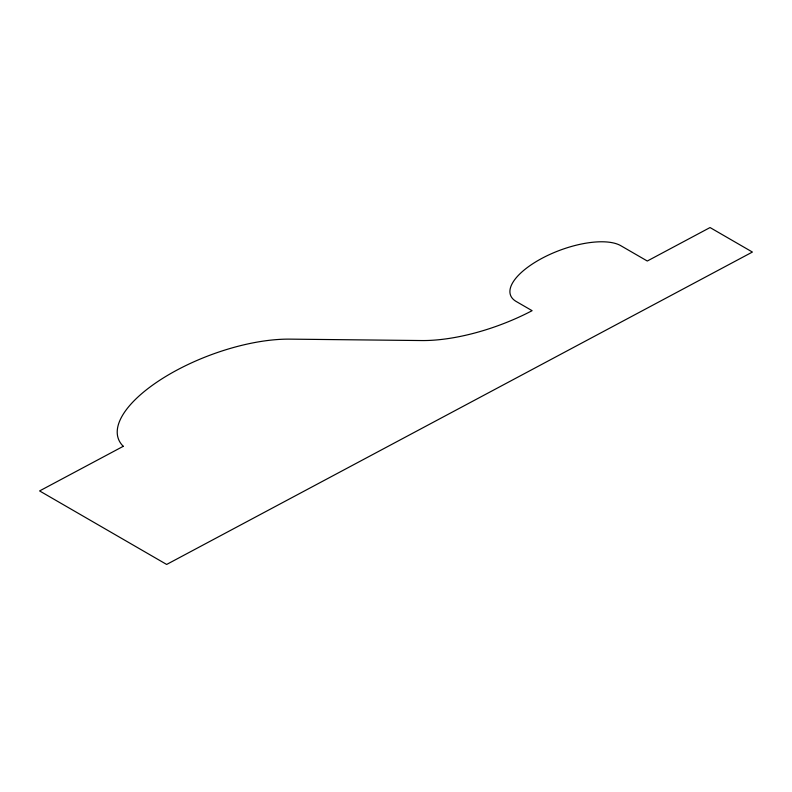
<?xml version="1.0" encoding="UTF-8"?>
<svg xmlns="http://www.w3.org/2000/svg" width="792" height="792" viewBox="0 0 792 792"><rect width="100%" height="100%" fill="white"/><g stroke="black" fill="none" stroke-linecap="round" stroke-linejoin="round"><path stroke-width="1.19" d="M123.275 446.302L39.6 490.931L166.657 564.448L752.4 252.054L710.048 227.552L647.292 261.023L620.819 245.708A61.885 24.879 -20.5 0 0 542.045 258.281A61.885 24.879 -20.5 0 0 516.226 301.495L532.105 310.682A114.791 46.144 -20.5 0 1 421.572 340.55L289.882 339.134A115.523 46.431 -20.5 0 0 160.905 379.497A115.523 46.431 -20.5 0 0 123.275 446.302"/></g></svg>
